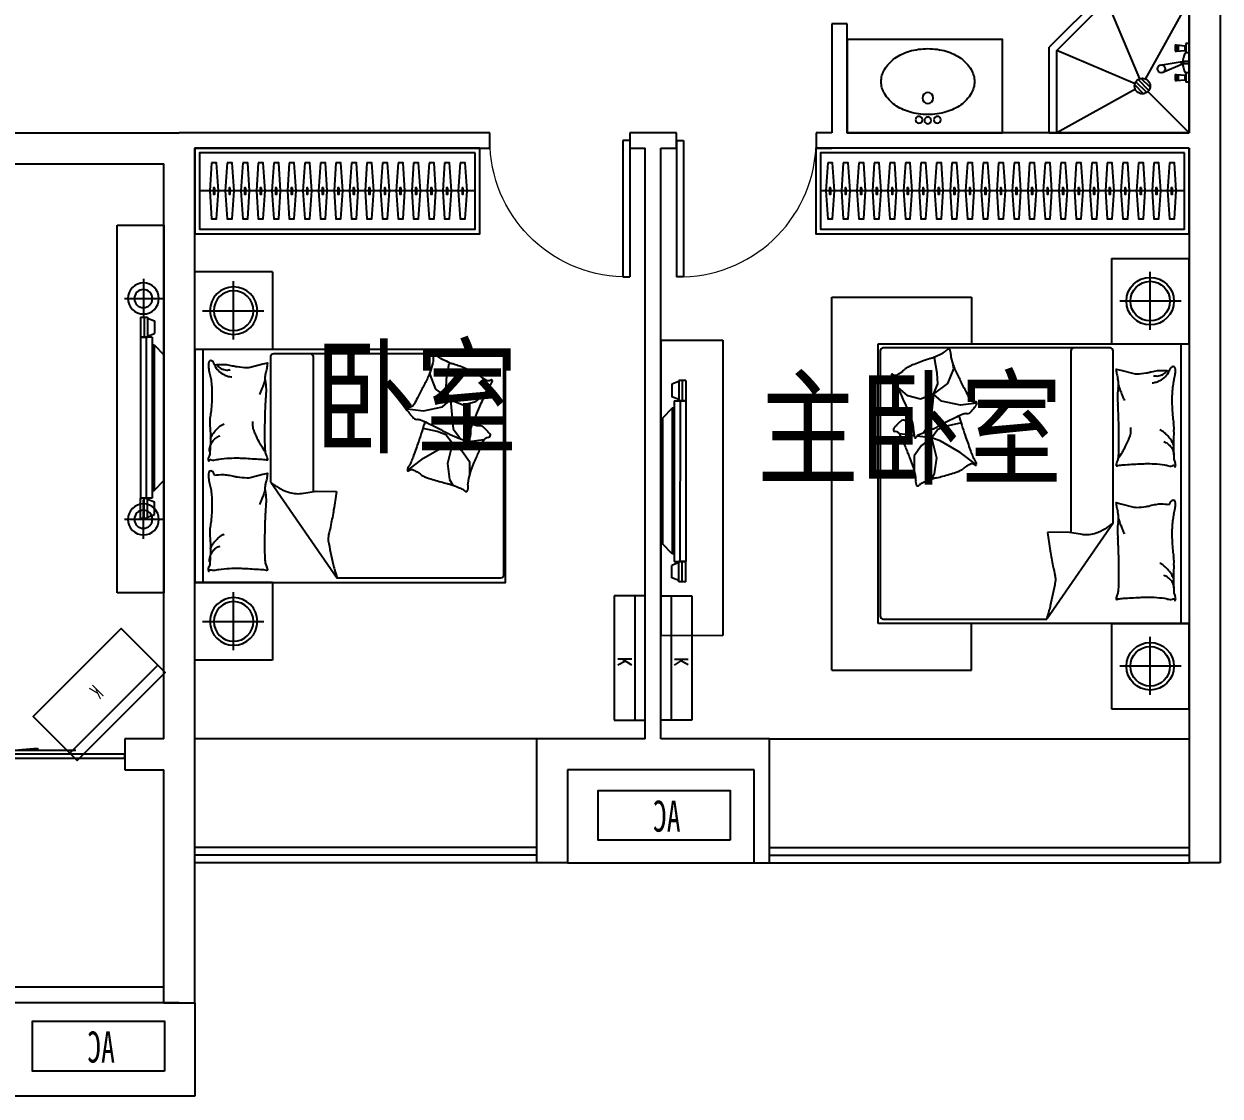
# Model space of a CAD drawing. Extents: x 963421 to 998221, y -625243 to -609443.
# Drawn here: x 990521 to 998221, y -622243 to -615343 of the extents above; entities that cross this region are included whole.
import ezdxf

# ---------------------------------------------------------------- set-up
doc = ezdxf.new("R2010")
doc.units = 0
doc.header["$LTSCALE"] = 1000
doc.header["$MEASUREMENT"] = 0
doc.linetypes.add('HIDDEN', pattern=[7.5, 5, -2.5])
doc.layers.get('0').update_dxf_attribs({"linetype": 'CONTINUOUS'})
for name, color, linetype in [('BATH', 8, 'CONTINUOUS'), ('Elec(电器)', 33, 'CONTINUOUS'), ('FUR', 8, 'CONTINUOUS'), ('j家具示意', 8, 'CONTINUOUS'), ('WALL', 2, 'CONTINUOUS'), ('WINDOW', 4, 'CONTINUOUS'), ('家具', 8, 'CONTINUOUS'), ('家具示意', 8, 'CONTINUOUS')]:
    doc.layers.add(name, color=color, linetype=linetype)
doc.layers.add('文字标注', color=121, linetype='CONTINUOUS', lineweight=0)
doc.styles.add('-黑体', font='simhei.ttf', dxfattribs={"width": 0.8})
doc.styles.add('_ZBHZ', font='simhei.ttf', dxfattribs={"width": 0.8})
doc.styles.add('DIM_FONT', font='ZBTXT.shx', dxfattribs={"width": 0.8})

# ---------------------------------------------------------------- blocks, each defined once
blk = doc.blocks.new('A$C04A21AEC')
at = {"layer": '家具示意'}
for p, q in [((500, 550), (0, 550)), ((0, 550), (0, 0)), ((500, 0), (500, 550)), ((250, 459.6), (250, 85.7)), ((50.4, 275), (444.8, 275)), ((500, 0), (0, 0))]:
    blk.add_line(p, q, dxfattribs=at)
for radius in [153, 127.5]:
    blk.add_circle((250, 275), radius, dxfattribs=at)
blk = doc.blocks.new('A$C6E3D31D3')
at = {"layer": '家具示意'}
for p, q in [((1400.5, 2400), (1400.5, 2100)), ((2300.5, 2400), (1400.5, 2400)), ((2300.5, 2400), (2300.5, 0)), ((0.5, 2100), (2000.5, 2100)), ((0.5, 300), (0.5, 2100)), ((52.9, 300), (52.9, 2100)), ((2000.5, 2100), (2000.5, 300)), ((489, 1453.5), (916.4, 2071.6)), ((1968.3, 2071.6), (916.4, 2071.6)), ((1988.3, 345.8), (1988.3, 2051.6)), ((686.7, 1526), (782.1, 1512.4)), ((761.6, 345.8), (761.6, 1515.3)), ((782.1, 1512.4), (912.2, 1514.1)), ((489, 1453.5), (489, 345.8)), ((438.8, 1329.6), (356.2, 1350.2)), ((468.8, 1322.1), (438.8, 1329.6)), ((1640.8, 1136.8), (1660.8, 1172.8)), ((1626.9, 1034), (1640.8, 1136.8)), ((1769.2, 1020.1), (1769.2, 1113)), ((1368.9, 1077.6), (1472.9, 998.4)), ((1658.5, 905.5), (1626.9, 1034)), ((1721.8, 954.9), (1769.2, 1020.1)), ((1472.9, 998.4), (1603.2, 923.3)), ((1658.5, 905.5), (1721.8, 954.9)), ((1617.1, 848.2), (1559.8, 828.4)), ((1603.2, 923.3), (1658.5, 905.5)), ((1658.5, 905.5), (1617.1, 848.2)), ((1644.7, 847.3), (1701, 870.3)), ((1658.5, 905.5), (1752.7, 893.7)), ((1664.4, 810), (1700.5, 859.9)), ((1700.5, 859.9), (1709.1, 872)), ((1701, 870.3), (1744.5, 888.1)), ((1767.4, 891.9), (1862, 880)), ((1559.8, 828.4), (1470.9, 808.6)), ((1645.5, 624.3), (1664.4, 810)), ((1368.8, 681), (1471.9, 694.8)), ((1471.9, 694.8), (1594, 669)), ((1645.5, 624.3), (1552.7, 555.4)), ((1594, 669), (1645.5, 624.3)), ((1645.5, 624.3), (1618, 557.2)), ((1645.5, 624.3), (1728, 655.2)), ((1728, 655.2), (1810.5, 634.6)), ((1810.5, 634.6), (1873.1, 581)), ((1552.7, 555.4), (1514.9, 460.8)), ((1618, 557.2), (1621.5, 488.4)), ((438.8, 470.3), (356.2, 491)), ((468.8, 462.8), (438.8, 470.3)), ((1621.5, 488.4), (1638.6, 390.3)), ((1514.9, 460.8), (1518.3, 436.8)), ((1638.6, 390.3), (1645.1, 387)), ((509, 325.8), (1968.3, 325.8)), ((2000.5, 300), (0.5, 300)), ((1400.5, 0), (1400.5, 300)), ((2300.5, 0), (1400.5, 0))]:
    blk.add_line(p, q, dxfattribs=at)
for centre, radius, start, end in [((1531.9, 1835.9), 657.4, 164.06481, 167.07446), ((2664.3, 1512.5), 1835.1, 162.26361, 164.06481), ((1968.3, 2051.6), 20, 0, 90), ((114.8, 1939.6), 28.9, 175.69746, 210.65125), ((111, 1939.9), 25.1, 158.2117, 175.69746), ((90.9, 1947.9), 3.42, 109.56397, 158.2117), ((90.5, 1949), 2.32, 348.10694, 109.56397), ((97, 1947.6), 4.28, 168.10694, 248.0096), ((101.2, 1958.1), 15.6, 248.0096, 291.42098), ((118.9, 1913.1), 32.8, 81.86652, 111.42098), ((88.7, 1702), 246, 77.89054, 81.86652), ((182, 2136.4), 198.3, 257.89054, 262.3191), ((277.5, 2844.8), 913.1, 262.3191, 266.63125), ((263.7, 2610.8), 678.7, 266.63125, 271.63309), ((244.1, 3297.1), 1365.2, 271.63309, 273.05496), ((-409.8, 15549.9), 13635.6, 273.05496, 273.50486), ((404.2, 2260.5), 321.2, 273.50486, 279.99836), ((463.3, 1925.1), 19.3, 73.30223, 99.99836), ((393.3, 1950.1), 76.7, 332.71588, 343.77885), ((383, 1953.1), 87.5, 343.77885, 352.87961), ((468.5, 1942.4), 1.32, 352.87961, 73.30223), ((4852.7, 1073.7), 4064.6, 167.07446, 169.27244), ((43.6, 1897.4), 53.9, 5.25919, 30.65125), ((194.3, 1883.8), 99.2, 175.78412, 195.93524), ((-720.1, 1827.1), 820.8, 1.90789, 5.25919), ((194.3, 1883.8), 99.2, 195.93524, 216.08636), ((-1393.2, 1804.7), 1494.3, 359.42426, 1.90789), ((1615.9, 1808.3), 1164, 176.42603, 179.71346), ((599.8, 1871.7), 145.9, 167.13096, 176.42603), ((501.7, 1894.1), 45.3, 152.71588, 167.13096), ((-772.1, 1798.4), 873.2, 355.19815, 359.42426), ((319.8, 1892.4), 234, 200.86028, 207.23959), ((180, 1820.4), 76.8, 207.23959, 218.38857), ((194.3, 1883.8), 99.2, 216.08636, 233.82335), ((426.8, 2016), 391.6, 218.38857, 223.81151), ((194.3, 1883.8), 99.2, 233.82335, 251.56035), ((6170.4, 1785.5), 5718.5, 179.71346, 180.97038), ((916.3, 1819.5), 58.1, 169.27244, 187.73038), ((1051.1, 1837.8), 194.2, 187.73038, 193.1904), ((-1587.4, 1219.4), 2515.8, 11.67414, 13.1904), ((386.7, 1701.1), 289.7, 175.19815, 182.53859), ((306.7, 1900.7), 225.2, 223.81151, 230.96506), ((195.9, 1764.1), 49.3, 230.96506, 241.68324), ((267.4, 1896.9), 200.2, 241.68324, 246.99723), ((-1658.1, 1204.8), 2588, 9.49502, 11.67414), ((249.5, 1695), 152.4, 182.53859, 190.18988), ((-421.4, 1574.4), 529.3, 6.0867, 10.18988), ((-938.2, 1519.3), 1049, 0, 6.0867), ((3814.4, 1745.6), 3362.2, 180.97038, 182.60963), ((-2833.8, 1008.2), 3780.1, 7.692, 9.49502), ((1670.9, 1647.9), 1216.5, 182.60963, 184.61758), ((-941.8, 1436.9), 1404.8, 2.74906, 4.61758), ((-571.9, 1519.3), 682.7, 352.45315, 360), ((-251.5, 1207.2), 738.7, 23.48441, 25.31107), ((-251.5, 1207.2), 738.7, 21.65774, 23.48441), ((-251.5, 1207.2), 738.7, 19.42798, 21.65774), ((231.5, 1493.2), 230.1, 348.44144, 2.74906), ((728.3, 1164.7), 375.1, 110.14884, 129.64454), ((661.2, 1347.7), 180.1, 81.86442, 110.14884), ((391.2, 1313), 304.8, 164.25602, 171.56281), ((-135.3, 1461.5), 242.2, 344.25602, 352.45315), ((-251.5, 1207.2), 738.7, 17.19822, 19.42798), ((599.9, 1417.9), 145.9, 168.44144, 186.43405), ((573.9, 1414.9), 119.7, 186.43405, 197.38641), ((249.1, 1334.1), 161.1, 171.56281, 180), ((178.4, 1334.1), 90.4, 180, 191.27238), ((102.6, 1319), 13.1, 191.27238, 296.58052), ((93.2, 1337.8), 34.2, 296.58052, 355.59979), ((180.4, 1824), 491.8, 263.76764, 270), ((180.4, 1536.1), 204, 270, 279.68437), ((66.3, 2204.5), 882, 279.68437, 282.19838), ((319.7, 1032.5), 317.1, 98.00505, 102.19838), ((367.3, 694.1), 658.8, 92.66488, 98.00505), ((339.8, 1284.6), 67.7, 75.95481, 92.66488), ((240.4, 1310.5), 229.7, 9.4841, 17.38641), ((199.9, 1303.8), 270.8, 4.08294, 9.4841), ((469.1, 1323), 0.917, 255.95506, 4.08294), ((2019.1, -438.1), 1648.1, 103.841, 105.26254), ((1494.3, 1691.8), 545.4, 283.841, 286.31224), ((1597, 1340.8), 179.8, 286.31224, 290.77727), ((716.5, 3661.5), 2661.9, 290.77727, 291.9373), ((1682.8, 1262.4), 75.5, 291.9373, 315.09547), ((1748.1, 1197.3), 16.8, 84.64276, 135.09547), ((1749.2, 1208.2), 5.8, 27.29586, 84.64276), ((1709.1, 1187.5), 50.9, 8.64435, 27.29586), ((1821.9, 1169.5), 63, 172.216, 188.22934), ((1700.2, 1186.2), 59.9, 352.216, 8.64435), ((2185.1, 1222.1), 430, 188.22934, 196.35275), ((114.8, 1080.4), 28.9, 175.69746, 210.65125), ((111, 1080.6), 25.1, 158.2117, 175.69746), ((90.9, 1088.7), 3.42, 109.56397, 158.2117), ((90.5, 1089.7), 2.32, 348.10694, 109.56397), ((97, 1088.4), 4.28, 168.10694, 248.0096), ((101.2, 1098.9), 15.6, 248.0096, 291.42098), ((118.9, 1053.8), 32.8, 81.86652, 111.42098), ((88.7, 842.7), 246, 77.89054, 81.86652), ((182, 1277.2), 198.3, 257.89054, 262.3191), ((277.5, 1985.5), 913.1, 262.3191, 266.63125), ((-409.8, 14690.7), 13635.6, 273.05496, 273.50486), ((404.2, 1401.2), 321.2, 273.50486, 279.99836), ((463.3, 1065.9), 19.3, 73.30223, 99.99836), ((383, 1093.8), 87.5, 343.77885, 352.87961), ((468.5, 1083.1), 1.32, 352.87961, 73.30223), ((1373.3, 1077.3), 4.43, 103.28084, 176.05164), ((1373.8, 1075.4), 6.3, 36.57918, 103.28084), ((1390.2, 1087.6), 14.2, 216.57918, 259.59261), ((1251.5, 1390.1), 352, 296.81793, 300.90563), ((1332.7, 1254.5), 194, 300.90563, 309.70047), ((1508.3, 1042.9), 81, 116.07349, 129.70047), ((1559.1, 939.2), 196.5, 107.8396, 116.07349), ((2112.5, -780.4), 2003, 105.26254, 107.8396), ((2371, 1276.6), 623.6, 196.35275, 203.0962), ((43.6, 1038.2), 53.9, 5.25919, 30.65125), ((194.3, 1024.5), 99.2, 175.78412, 195.93524), ((-720.1, 967.9), 820.8, 1.90789, 5.25919), ((263.7, 1751.6), 678.7, 266.63125, 271.63309), ((244.1, 2437.8), 1365.2, 271.63309, 273.05496), ((1046.5, 609.1), 728.6, 144.17371, 147.86502), ((1615.9, 949), 1164, 176.42603, 179.71346), ((599.8, 1012.5), 145.9, 167.13096, 176.42603), ((501.7, 1034.9), 45.3, 152.71588, 167.13096), ((393.3, 1090.8), 76.7, 332.71588, 343.77885), ((1404.1, 1075.1), 35.2, 176.05164, 200.34521), ((1427.4, 1083.8), 60.1, 200.34521, 218.58539), ((1318.5, 996.9), 79.2, 22.70692, 38.58539), ((1401.6, 1149.6), 77.1, 259.59261, 267.27138), ((619.4, 704.3), 837.1, 20.12867, 22.70692), ((1398.6, 1087.8), 15.3, 267.27138, 284.57091), ((1392.6, 1111.1), 39.3, 284.57091, 296.81793), ((7167.7, 3322.2), 5838.3, 203.0962, 203.45233), ((-772.1, 939.2), 873.2, 355.19815, 359.42426), ((194.3, 1024.5), 99.2, 195.93524, 216.08636), ((-1393.2, 945.4), 1494.3, 359.42426, 1.90789), ((319.8, 1033.2), 234, 200.86028, 207.23959), ((180, 961.2), 76.8, 207.23959, 218.38857), ((194.3, 1024.5), 99.2, 216.08636, 233.82335), ((194.3, 1024.5), 99.2, 233.82335, 251.56035), ((1696.2, 330.8), 1432.3, 153.50152, 155.67347), ((694.2, 830.4), 312.6, 147.86502, 153.50152), ((6170.4, 926.2), 5718.5, 179.71346, 180.97038), ((-3377.8, -760.7), 5094.2, 19.08362, 20.12867), ((-3786.1, -1429.8), 6101.9, 23.10398, 23.45233), ((-28.2, 173.4), 2016.2, 22.01877, 23.10398), ((4712.3, 2090.4), 3097.2, 202.01877, 202.89436), ((386.7, 841.9), 289.7, 175.19815, 182.53859), ((426.8, 1156.7), 391.6, 218.38857, 223.81151), ((306.7, 1041.5), 225.2, 223.81151, 230.96506), ((195.9, 904.9), 49.3, 230.96506, 241.68324), ((267.4, 1037.7), 200.2, 241.68324, 246.99723), ((646.5, 855.3), 272.1, 175.91723, 183.5552), ((433, 870.5), 58, 159.32572, 175.91723), ((852.8, 712.1), 506.6, 155.67347, 159.32572), ((-1535.7, -123.4), 3145, 16.60846, 19.08362), ((1725.8, 648.9), 214.3, 112.23548, 119.93597), ((1735.8, 909.4), 23.1, 292.23548, 342.81326), ((1762.2, 901.2), 4.67, 19.37993, 162.81326), ((1758, 899.7), 9.2, 355.74068, 19.37993), ((1801, 896.5), 34, 175.74068, 187.98224), ((1961, 918.9), 195.5, 187.98224, 194.88069), ((1598.7, 822.7), 179.4, 7.67836, 14.88069), ((1892.1, 899.5), 35.9, 202.89436, 268.84961), ((1891.1, 850.9), 12.7, 316.7905, 88.84961), ((249.5, 835.8), 152.4, 182.53859, 190.18988), ((-421.4, 715.2), 529.3, 6.0867, 10.18988), ((-938.2, 660.1), 1049, 0, 6.0867), ((3814.4, 886.3), 3362.2, 180.97038, 182.60963), ((1070.9, 1682), 1005.4, 292.41622, 295.05285), ((1366.4, 742.2), 116.6, 10.73662, 16.60846), ((782.4, 2299.3), 1686.8, 295.05285, 297.08835), ((837.8, 2191), 1565.2, 297.08835, 299.93597), ((1705.9, 837.1), 71.2, 355.48816, 7.67836), ((1843, 826.3), 66.3, 175.48816, 188.12157), ((1892.7, 833.4), 116.6, 188.12157, 201.00435), ((4719.9, 1918.9), 3145, 201.00435, 203.4795), ((2120.7, -166.9), 1005.4, 108.02034, 109.34479), ((1823.9, 745.7), 45.8, 77.55494, 108.02034), ((1838.6, 812.5), 22.6, 257.55494, 301.49769), ((1810, 859.2), 77.4, 301.49769, 312.08167), ((1716, 963.3), 217.6, 312.08167, 318.38902), ((1384.9, 1257.4), 660.5, 318.38902, 319.38782), ((2176.7, 578.4), 382.5, 138.07538, 139.38782), ((1925.7, 803.8), 45.2, 131.47671, 138.07538), ((1849.6, 889.9), 69.7, 311.47671, 316.7905), ((1670.9, 788.6), 1216.5, 182.60963, 184.61758), ((1422.3, 649.1), 69.7, 135.8726, 141.18639), ((1339.8, 729.1), 45.2, 315.8726, 322.47126), ((1072.3, 934.6), 382.5, 322.47126, 323.7837), ((1913.8, 318.3), 660.5, 142.78491, 143.7837), ((1561.1, 586.2), 217.6, 136.47756, 142.78491), ((1459.4, 682.7), 77.4, 125.89357, 136.47756), ((1427.3, 727.1), 22.6, 81.95082, 125.89357), ((1436.9, 794.9), 45.8, 261.95082, 292.41622), ((-571.9, 660.1), 682.7, 352.45315, 360), ((-251.5, 348), 738.7, 23.48441, 25.31107), ((-251.5, 348), 738.7, 21.65774, 23.48441), ((-251.5, 348), 738.7, 19.42798, 21.65774), ((231.5, 634), 230.1, 348.44144, 2.74906), ((-941.8, 577.6), 1404.8, 2.74906, 4.61758), ((1377.9, 684.8), 12.7, 141.18639, 273.24549), ((1380.6, 636.3), 35.9, 27.29024, 93.24549), ((-1339.9, -767.3), 3097.2, 26.41465, 27.29024), ((6507.8, 2695.5), 5094.2, 203.4795, 204.52455), ((-135.3, 602.2), 242.2, 344.25602, 352.45315), ((251.7, 411.8), 139.9, 106.51498, 117.39883), ((251.7, 411.8), 139.9, 95.63113, 106.51498), ((-251.5, 348), 738.7, 17.19822, 19.42798), ((599.9, 558.6), 145.9, 168.44144, 186.43405), ((573.9, 555.7), 119.7, 186.43405, 197.38641), ((3239.6, 1507.5), 2016.2, 206.41465, 207.49986), ((6863.6, 3394), 6101.9, 207.49986, 207.84822), ((-3693.8, -2183.6), 5838.3, 27.49208, 27.84822), ((2634.7, 928.4), 837.1, 204.52455, 207.1028), ((1960, 583.2), 79.2, 207.1028, 222.98127), ((249.1, 474.9), 161.1, 171.56281, 180), ((178.4, 474.9), 90.4, 180, 191.27238), ((391.2, 453.8), 304.8, 164.25602, 171.56281), ((93.2, 478.6), 34.2, 296.58052, 355.59979), ((180.4, 964.8), 491.8, 263.76764, 270), ((251.7, 411.8), 139.9, 135.09762, 152.79641), ((215.8, 421.2), 89.9, 131.44291, 143.73593), ((251.7, 411.8), 139.9, 117.39883, 135.09762), ((191.1, 449.1), 52.6, 115.35512, 131.44291), ((233.3, 360.1), 151.1, 111.81492, 115.35512), ((253.5, 309.5), 205.6, 108.7799, 111.81492), ((180.4, 676.9), 204, 270, 279.68437), ((205.4, 451), 56.2, 90, 108.7799), ((205.4, 415.6), 91.5, 75.31489, 90), ((66.3, 1345.3), 882, 279.68437, 282.19838), ((319.7, 173.2), 317.1, 98.00505, 102.19838), ((367.3, -165.1), 658.8, 92.66488, 98.00505), ((339.8, 425.3), 67.7, 75.95481, 92.66488), ((240.4, 451.3), 229.7, 9.4841, 17.38641), ((199.9, 444.5), 270.8, 4.08294, 9.4841), ((469.1, 463.7), 0.917, 255.95506, 4.08294), ((932.1, 223.6), 623.6, 20.74863, 27.49208), ((1774.3, 522.7), 81, 300.46937, 314.09635), ((1965.6, 325.2), 194, 125.30151, 134.09635), ((2056.9, 196.2), 352, 121.21381, 125.30151), ((1894.9, 463.6), 39.3, 108.96679, 121.21381), ((1887.1, 486.4), 15.3, 91.66726, 108.96679), ((1888.9, 424.6), 77.1, 83.98849, 91.66726), ((1895.5, 487.2), 14.2, 40.97506, 83.98849), ((1858.1, 488.2), 60.1, 24.74109, 42.98127), ((1910.9, 500.6), 6.3, 220.97506, 287.67673), ((1880.7, 498.6), 35.2, 0.44752, 24.74109), ((1911.5, 498.8), 4.43, 287.67673, 0.44752), ((102.6, 459.8), 13.1, 191.27238, 296.58052), ((1113.2, 292.2), 430, 12.62522, 20.74863), ((1471.3, 372.4), 63, 356.61188, 12.62522), ((1708.7, 218.9), 179.8, 110.70812, 115.17315), ((1838, -123.2), 545.4, 108.23689, 110.70812), ((1151.5, 1960.2), 1648.1, 288.23689, 289.65842), ((1032.1, 2294.4), 2003, 289.65842, 292.23548), ((1715.7, 622.2), 196.5, 292.23548, 300.46937), ((509, 345.8), 20, 180, 270), ((741.6, 345.8), 20, 270, 0), ((1593.9, 365.2), 59.9, 176.61188, 193.04023), ((1585.2, 363.1), 50.9, 193.04023, 211.69174), ((1546.8, 339.4), 5.8, 211.69174, 269.03864), ((1547, 350.4), 16.8, 269.03864, 319.49135), ((1617.2, 290.5), 75.5, 116.33318, 139.49135), ((2764.4, -2027.5), 2661.9, 115.17315, 116.33318), ((1968.3, 345.8), 20, 270, 0)]:
    blk.add_arc(centre, radius, start, end, dxfattribs=at)
at = {"layer": '家具示意', "style": 'DIM_FONT', "width": 0.8, "flags": 9}
for tag in ['YSIZE', 'XSIZE']:
    blk.add_attdef(tag, (0.5, 300), '', height=0.5, rotation=90, dxfattribs=at)
blk = doc.blocks.new('A$C7736197B')
for name, p in [('A$C04A21AEC', (0, 2350)), ('A$C6E3D31D3', (-0.5, 250)), ('A$C04A21AEC', (0, 0))]:
    blk.add_blockref(name, p)
blk = doc.blocks.new('*U39')
blk.add_line((-970, -275), (1372.1, -275))
for points in [[(-1000, 0), (1402.1, 0), (1402.1, -550), (-1000, -550)], [(-970, -30), (1372.1, -30), (1372.1, -520), (-970, -520)]]:
    blk.add_lwpolyline(points, close=True)
at = {"elevation": 0}
for points in [[(-874, -95), (-862, -275), (-874, -455), (-906, -455), (-918, -275), (-906, -95)], [(-774, -95), (-762, -275), (-774, -455), (-806, -455), (-818, -275), (-806, -95)], [(-674, -95), (-662, -275), (-674, -455), (-706, -455), (-718, -275), (-706, -95)], [(-574, -95), (-562, -275), (-574, -455), (-606, -455), (-618, -275), (-606, -95)], [(-474, -95), (-462, -275), (-474, -455), (-506, -455), (-518, -275), (-506, -95)], [(-374, -95), (-362, -275), (-374, -455), (-406, -455), (-418, -275), (-406, -95)], [(-274, -95), (-262, -275), (-274, -455), (-306, -455), (-318, -275), (-306, -95)], [(-174, -95), (-162, -275), (-174, -455), (-206, -455), (-218, -275), (-206, -95)], [(-74, -95), (-62, -275), (-74, -455), (-106, -455), (-118, -275), (-106, -95)], [(26, -95), (38, -275), (26, -455), (-6, -455), (-18, -275), (-6, -95)], [(126, -95), (138, -275), (126, -455), (94, -455), (82, -275), (94, -95)], [(226, -95), (238, -275), (226, -455), (194, -455), (182, -275), (194, -95)], [(326, -95), (338, -275), (326, -455), (294, -455), (282, -275), (294, -95)], [(426, -95), (438, -275), (426, -455), (394, -455), (382, -275), (394, -95)], [(526, -95), (538, -275), (526, -455), (494, -455), (482, -275), (494, -95)], [(626, -95), (638, -275), (626, -455), (594, -455), (582, -275), (594, -95)], [(726, -95), (738, -275), (726, -455), (694, -455), (682, -275), (694, -95)], [(826, -95), (838, -275), (826, -455), (794, -455), (782, -275), (794, -95)], [(926, -95), (938, -275), (926, -455), (894, -455), (882, -275), (894, -95)], [(1026, -95), (1038, -275), (1026, -455), (994, -455), (982, -275), (994, -95)], [(1126, -95), (1138, -275), (1126, -455), (1094, -455), (1082, -275), (1094, -95)], [(1226, -95), (1238, -275), (1226, -455), (1194, -455), (1182, -275), (1194, -95)], [(1326, -95), (1338, -275), (1326, -455), (1294, -455), (1282, -275), (1294, -95)]]:
    blk.add_lwpolyline(points, close=True, dxfattribs=at)
at = {"ltscale": 15, "elevation": 0}
for points in [[(-894, -255), (-886, -255), (-886, -295), (-894, -295)], [(-794, -255), (-786, -255), (-786, -295), (-794, -295)], [(-694, -255), (-686, -255), (-686, -295), (-694, -295)], [(-594, -255), (-586, -255), (-586, -295), (-594, -295)], [(-494, -255), (-486, -255), (-486, -295), (-494, -295)], [(-394, -255), (-386, -255), (-386, -295), (-394, -295)], [(-294, -255), (-286, -255), (-286, -295), (-294, -295)], [(-194, -255), (-186, -255), (-186, -295), (-194, -295)], [(-94, -255), (-86, -255), (-86, -295), (-94, -295)], [(6, -255), (14, -255), (14, -295), (6, -295)], [(106, -255), (114, -255), (114, -295), (106, -295)], [(206, -255), (214, -255), (214, -295), (206, -295)], [(306, -255), (314, -255), (314, -295), (306, -295)], [(406, -255), (414, -255), (414, -295), (406, -295)], [(506, -255), (514, -255), (514, -295), (506, -295)], [(606, -255), (614, -255), (614, -295), (606, -295)], [(706, -255), (714, -255), (714, -295), (706, -295)], [(806, -255), (814, -255), (814, -295), (806, -295)], [(906, -255), (914, -255), (914, -295), (906, -295)], [(1006, -255), (1014, -255), (1014, -295), (1006, -295)], [(1106, -255), (1114, -255), (1114, -295), (1106, -295)], [(1206, -255), (1214, -255), (1214, -295), (1206, -295)], [(1306, -255), (1314, -255), (1314, -295), (1306, -295)]]:
    blk.add_lwpolyline(points, close=True, dxfattribs=at)
blk = doc.blocks.new('A$C67170A1A')
for p, q in [((0, 2200.1), (0, 300.1)), ((0.7, 2200.1), (400, 2200)), ((400, 2200), (400, 300)), ((115.9, 1932.6), (70.9, 1915.4)), ((160.9, 1939.8), (115.9, 1939.8)), ((115.9, 1939.8), (115.9, 1809.8)), ((137.2, 1939.8), (137.2, 1809.8)), ((160.9, 1939.8), (160.9, 1809.8)), ((70.9, 1915.4), (70.9, 1834.2)), ((115.9, 1817), (70.9, 1834.2)), ((85.9, 1809.8), (85.5, 774.8)), ((85.9, 1809.8), (160.9, 1809.8)), ((160.9, 1809.8), (115.9, 1809.8)), ((123.5, 1809.8), (123.1, 774.8)), ((160.9, 1809.8), (160.5, 774.8)), ((10.8, 1696.6), (10.6, 888.1)), ((72.8, 1761.3), (10.8, 1696.6)), ((72.8, 1761.3), (72.5, 823.4)), ((85.9, 1761.3), (72.8, 1761.3)), ((72.5, 823.4), (10.6, 888.1)), ((85.6, 823.4), (72.5, 823.4)), ((85.5, 774.8), (160.5, 774.8)), ((160.5, 774.8), (115.5, 774.8)), ((115.5, 644.8), (115.5, 774.8)), ((136.8, 644.8), (136.9, 774.8)), ((160.5, 644.8), (160.5, 774.8)), ((115.5, 767.6), (70.5, 750.4)), ((70.5, 669.2), (70.5, 750.4)), ((115.5, 652), (70.5, 669.2)), ((160.5, 644.8), (115.5, 644.8)), ((0.1, 300.1), (400, 300))]:
    blk.add_line(p, q)
blk = doc.blocks.new('A$C77202156')
at = {"layer": 'BATH'}
for p, q in [((350, 900), (0, 550)), ((50, 529.3), (370.7, 850)), ((900, 900), (350, 900)), ((584.5, 347.6), (370.7, 850)), ((900, 850), (370.7, 850)), ((620.7, 345.5), (900, 850)), ((900, 0), (900, 900)), ((0, 0), (0, 550)), ((810, 564.6), (810, 525)), ((810, 564.6), (820, 564.6)), ((820, 564.6), (875, 560)), ((820, 564.6), (820, 525)), ((830, 564.6), (830, 525)), ((875, 530), (875, 560)), ((875, 560), (875, 530)), ((900, 575), (880, 575)), ((880, 575), (880, 515)), ((900, 575), (899.9, 325)), ((50, 0), (50, 529.3)), ((552.5, 315.5), (50, 529.3)), ((810, 525), (820, 525)), ((820, 525), (875, 530)), ((900, 515), (875, 515)), ((715.4, 435.2), (855.9, 457.2)), ((727.2, 386.6), (857.7, 442.4)), ((732.5, 432.8), (732.5, 432.8)), ((900, 457.4), (857.7, 457.4)), ((900, 442.4), (857.7, 442.4)), ((899.9, 385), (874.9, 385)), ((879.9, 385), (879.9, 325)), ((627.6, 258.3), (558.3, 327.6)), ((641.7, 272.5), (572.4, 341.7)), ((649.5, 293), (592.9, 349.5)), ((809.9, 374.6), (809.9, 335)), ((809.9, 374.6), (819.9, 374.6)), ((809.9, 335), (819.9, 335)), ((819.9, 374.6), (819.9, 335)), ((819.9, 374.6), (874.9, 370)), ((819.9, 335), (874.9, 340)), ((829.9, 374.6), (829.9, 335)), ((874.9, 370), (874.9, 340)), ((874.9, 340), (874.9, 370)), ((899.9, 325), (879.9, 325)), ((554.5, 279.3), (50, 0)), ((607.1, 250.5), (550.5, 307.1)), ((635.3, 264.7), (900, 0)), ((0, 0), (900, 0))]:
    blk.add_line(p, q, dxfattribs=at)
for centre, radius in [((721.7, 411), 25), ((857.7, 449.9), 7.5)]:
    blk.add_circle(centre, radius, dxfattribs=at)
blk.add_arc((1008.3, 449.9), 148.3, 153.98453, 205.963, dxfattribs=at)
blk.add_ellipse((600, 300), major_axis=(35.4, 35.4), ratio=1, dxfattribs=at)
blk = doc.blocks.new('_E12QMA')
for centre, radius in [((-57.4, -41.7), 22.1), ((0, -37.5), 22.1), ((61.8, -41.7), 22.1), ((0, -181.7), 35.3)]:
    blk.add_circle(centre, radius)
for centre, radius, start, end in [((0, -499.9), 424.2, 90, 106.29491), ((0, -499.9), 424.2, 73.70509, 90), ((-77.1, -329.5), 234.6, 125.21186, 149.59017), ((-30.5, -395.5), 315.5, 106.29491, 125.21186), ((30.5, -395.5), 315.5, 54.78814, 73.70509), ((77.1, -329.5), 234.6, 30.40983, 54.78814), ((-148.3, -287.7), 152.1, 149.59017, 180), ((148.3, -287.7), 152.1, 360, 390.40983), ((-148.3, -287.7), 152.1, 180, 210.40983), ((148.3, -287.7), 152.1, 329.59017, 360), ((-77.1, -245.9), 234.6, 210.40983, 234.78814), ((77.1, -245.9), 234.6, 305.21186, 329.59017), ((-30.5, -179.8), 315.5, 234.78814, 253.70509), ((30.5, -179.8), 315.5, 286.29491, 305.21186), ((0, -75.5), 424.2, 253.70509, 270), ((0, -75.5), 424.2, 270, 286.29491)]:
    blk.add_arc(centre, radius, start, end)
at = {"style": 'DIM_FONT', "width": 0.8, "flags": 9}
for tag in ['XSIZE', 'YSIZE']:
    blk.add_attdef(tag, (0, 0), '', height=0.5, dxfattribs=at)
blk = doc.blocks.new('*U38')
blk.add_line((-970, -275), (804.4, -275))
for points in [[(-1000, 0), (834.4, 0), (834.4, -550), (-1000, -550)], [(-970, -30), (804.4, -30), (804.4, -520), (-970, -520)]]:
    blk.add_lwpolyline(points, close=True)
at = {"elevation": 0}
for points in [[(-874, -95), (-862, -275), (-874, -455), (-906, -455), (-918, -275), (-906, -95)], [(-774, -95), (-762, -275), (-774, -455), (-806, -455), (-818, -275), (-806, -95)], [(-674, -95), (-662, -275), (-674, -455), (-706, -455), (-718, -275), (-706, -95)], [(-574, -95), (-562, -275), (-574, -455), (-606, -455), (-618, -275), (-606, -95)], [(-474, -95), (-462, -275), (-474, -455), (-506, -455), (-518, -275), (-506, -95)], [(-374, -95), (-362, -275), (-374, -455), (-406, -455), (-418, -275), (-406, -95)], [(-274, -95), (-262, -275), (-274, -455), (-306, -455), (-318, -275), (-306, -95)], [(-174, -95), (-162, -275), (-174, -455), (-206, -455), (-218, -275), (-206, -95)], [(-74, -95), (-62, -275), (-74, -455), (-106, -455), (-118, -275), (-106, -95)], [(26, -95), (38, -275), (26, -455), (-6, -455), (-18, -275), (-6, -95)], [(126, -95), (138, -275), (126, -455), (94, -455), (82, -275), (94, -95)], [(226, -95), (238, -275), (226, -455), (194, -455), (182, -275), (194, -95)], [(326, -95), (338, -275), (326, -455), (294, -455), (282, -275), (294, -95)], [(426, -95), (438, -275), (426, -455), (394, -455), (382, -275), (394, -95)], [(526, -95), (538, -275), (526, -455), (494, -455), (482, -275), (494, -95)], [(626, -95), (638, -275), (626, -455), (594, -455), (582, -275), (594, -95)], [(726, -95), (738, -275), (726, -455), (694, -455), (682, -275), (694, -95)]]:
    blk.add_lwpolyline(points, close=True, dxfattribs=at)
at = {"ltscale": 15, "elevation": 0}
for points in [[(-894, -255), (-886, -255), (-886, -295), (-894, -295)], [(-794, -255), (-786, -255), (-786, -295), (-794, -295)], [(-694, -255), (-686, -255), (-686, -295), (-694, -295)], [(-594, -255), (-586, -255), (-586, -295), (-594, -295)], [(-494, -255), (-486, -255), (-486, -295), (-494, -295)], [(-394, -255), (-386, -255), (-386, -295), (-394, -295)], [(-294, -255), (-286, -255), (-286, -295), (-294, -295)], [(-194, -255), (-186, -255), (-186, -295), (-194, -295)], [(-94, -255), (-86, -255), (-86, -295), (-94, -295)], [(6, -255), (14, -255), (14, -295), (6, -295)], [(106, -255), (114, -255), (114, -295), (106, -295)], [(206, -255), (214, -255), (214, -295), (206, -295)], [(306, -255), (314, -255), (314, -295), (306, -295)], [(406, -255), (414, -255), (414, -295), (406, -295)], [(506, -255), (514, -255), (514, -295), (506, -295)], [(606, -255), (614, -255), (614, -295), (606, -295)], [(706, -255), (714, -255), (714, -295), (706, -295)]]:
    blk.add_lwpolyline(points, close=True, dxfattribs=at)
blk = doc.blocks.new('A$C345B1298')
at = {"layer": '家具示意'}
for p, q in [((0, 500), (500, 500)), ((0, 500), (0, 0)), ((500, 0), (500, 500)), ((250, 65.4), (250, 439.3)), ((449.6, 250), (55.2, 250)), ((0, 0), (500, 0))]:
    blk.add_line(p, q, dxfattribs=at)
for radius in [153, 127.5]:
    blk.add_circle((250, 250), radius, dxfattribs=at)
blk = doc.blocks.new('A$C249E5B17')
at = {"layer": 'j家具示意'}
for p, q in [((52.9, 0), (52.9, 1500)), ((489, 853.5), (916.4, 1471.6)), ((1968.3, 1471.6), (916.4, 1471.6)), ((1988.3, 45.8), (1988.3, 1451.6)), ((489, 853.5), (489, 45.8)), ((761.6, 45.8), (761.6, 915.3)), ((1640.8, 836.8), (1660.8, 872.8)), ((1368.9, 777.6), (1472.9, 698.4)), ((1626.9, 734), (1640.8, 836.8)), ((1769.2, 720.1), (1769.2, 813)), ((1472.9, 698.4), (1603.2, 623.3)), ((1658.5, 605.5), (1626.9, 734)), ((1721.8, 654.9), (1769.2, 720.1)), ((1603.2, 623.3), (1658.5, 605.5)), ((1658.5, 605.5), (1721.8, 654.9)), ((1617.1, 548.2), (1559.8, 528.4)), ((1658.5, 605.5), (1617.1, 548.2)), ((1658.5, 605.5), (1752.7, 593.7)), ((1664.4, 510), (1700.5, 559.9)), ((1700.5, 559.9), (1709.1, 572)), ((1767.4, 591.9), (1862, 580)), ((1559.8, 528.4), (1470.9, 508.6)), ((1645.5, 324.3), (1664.4, 510)), ((1368.8, 381), (1471.9, 394.8)), ((1471.9, 394.8), (1594, 369)), ((1645.5, 324.3), (1552.7, 255.4)), ((1594, 369), (1645.5, 324.3)), ((1645.5, 324.3), (1618, 257.2)), ((1645.5, 324.3), (1728, 355.2)), ((1728, 355.2), (1810.5, 334.6)), ((1810.5, 334.6), (1873.1, 281)), ((1552.7, 255.4), (1514.9, 160.8)), ((1618, 257.2), (1621.5, 188.4)), ((1514.9, 160.8), (1518.3, 136.8)), ((1621.5, 188.4), (1638.6, 90.3)), ((1638.6, 90.3), (1645.1, 87)), ((509, 25.8), (1968.3, 25.8))]:
    blk.add_line(p, q, dxfattribs=at)
blk.add_lwpolyline([(2000.5, 0), (0.5, 0), (0.5, 1500), (2000.5, 1500)], close=True, dxfattribs=at)
for points in [[(912.2, 914.1, 0.007867), (894.4, 1031.7, 0.009508), (876.4, 1128.5, 0.006616), (862, 1193.5, -0.023828), (858.7, 1211.7, -0.080713), (859.2, 1230.3, -0.009591), (891.1, 1382.9, -0.013133), (899.7, 1416.4, -0.007859), (916.4, 1471.6)], [(127.3, 810.2, -0.263368), (108.5, 782.3, -0.494818), (89.8, 791.4, -0.049225), (88, 809.1, -0.036831), (89.8, 832.8, -0.031893), (97.9, 870.7, 0.035782), (104.9, 904.6, 0.032941), (110.8, 994.3, 0.026564), (104.9, 1105.5, 0.017905), (99.5, 1143, -0.033397), (97.3, 1163.3, -0.03204), (98, 1200.3, 0.018442), (101, 1264.7, 0.010837), (100.3, 1329.4, 0.014624), (97.3, 1377.3, 0.111249), (90, 1399.9, -0.153708), (86, 1416.8, -0.076444), (87.7, 1424.2, -0.215512), (89.8, 1426.2, -0.585858), (92.8, 1423.5, 0.363489), (95.4, 1418.6, 0.191716), (106.9, 1418.6, -0.129675), (123.5, 1420.5, -0.01735), (140.3, 1417.5, 0.019326), (155.4, 1414.9, 0.018818), (223.8, 1408.3, 0.021828), (283.1, 1407.4, 0.006204), (316.9, 1408.8, 0.001963), (423.8, 1414.9, 0.028341), (459.9, 1419.2, -0.117014), (468.8, 1418.6, -0.36606), (469.8, 1417.2, -0.03973), (467, 1403.6, -0.048309), (461.5, 1389.9, 0.062981), (457.6, 1379.2, 0.04058), (454.2, 1355.8, 0.014345), (451.9, 1289.1, 0.005484), (452.7, 1163.6, 0.007153), (455.7, 1067.5, 0.008762), (458.4, 1024.9, -0.008153), (461.3, 979.2, -0.06251), (456.9, 922.1, 0.078669), (454.9, 876.5, 0.047825), (459.6, 854.1, -0.034494), (467, 823.4, -0.023571), (470, 798, -0.510228), (468.8, 797.1), (438.8, 804.6), (356.2, 825.2, 0.073041), (336.7, 827.2, 0.023305), (275.5, 821.5, 0.018299), (252.7, 817.4, -0.01097), (214.7, 810.1, -0.042281), (180.4, 807.2, -0.027201), (127, 810.1)], [(95.4, 1366.1, 0.088153), (98.9, 1331.5, 0.088153), (114.2, 1300.3, 0.077547), (135.8, 1278.7, 0.077547), (162.9, 1264.7)], [(101.1, 1284.1, 0.027842), (111.7, 1260.3, 0.048685), (119.8, 1247.8, 0.023666), (144.1, 1219.8, 0.031223), (164.8, 1200.8, 0.046801), (172.5, 1195.7, 0.023191), (189.2, 1187.7)], [(454.2, 900.6, 0.009729), (445.1, 927.9, 0.009729), (435.1, 954.8, 0.007971), (426, 976.6, 0.007971), (416.3, 998)], [(489, 853.5, -0.085272), (599.1, 916.8, -0.124044), (686.7, 926), (782.1, 912.4), (912.2, 914.1)], [(1480.9, 464, 0.025626), (1478.1, 475.6, 0.0108), (1436.5, 604.9, 0.00456), (1405.3, 692.4, 0.01125), (1391.5, 727.5, 0.069394), (1380.4, 746.3, -0.079756), (1371, 762.9, -0.106399), (1368.9, 777.6, -0.328642), (1372.3, 781.6, -0.299547), (1378.8, 779.2, 0.189917), (1387.6, 773.7, 0.033518), (1397.9, 772.5, 0.075627), (1402.5, 773, 0.053489), (1410.3, 776, 0.017838), (1432.3, 788.1, 0.038394), (1456.6, 805.3, -0.059529), (1472.7, 815.7, -0.035943), (1498.9, 826.3, -0.011245), (1585.2, 851.9, -0.006203), (1624.8, 862.2, 0.010783), (1647.5, 868.3, 0.019485), (1660.8, 872.8, 0.005062), (1711, 892.4, 0.101392), (1736.3, 909.1, -0.223768), (1749.7, 914, -0.25558), (1754.3, 910.9, -0.081563), (1759.4, 895.2, -0.071805), (1759.5, 878.1, 0.069985), (1759.6, 860.5, 0.03546), (1772.6, 801, 0.029432), (1797.3, 732, 0.001554), (1811.7, 698.6, -0.00152), (1826.3, 664.5, -0.004735), (1841, 629.3, 0.00382), (1859.1, 585.5, 0.296001), (1891.4, 563.6, -0.649774), (1900.4, 542.2, -0.02319), (1895.8, 537.7, 0.0288), (1892.1, 534, 0.005727), (1886.3, 527.4, -0.004358), (1878.7, 518.8, -0.027528), (1861.9, 501.8, -0.046214), (1850.4, 493.2, -0.194121), (1833.7, 490.4, 0.133719), (1809.7, 489.3, 0.005779), (1787.7, 481.8, 0.008882)], [(127.3, 101, -0.263368), (108.5, 73, -0.494818), (89.8, 82.2, -0.049225), (88, 99.9, -0.036831), (89.8, 123.5, -0.031893), (97.9, 161.5, 0.035782), (104.9, 195.4, 0.032941), (110.8, 285.1, 0.026564), (104.9, 396.3, 0.017905), (99.5, 433.8, -0.033397), (97.3, 454, -0.03204), (98, 491.1, 0.018442), (101, 555.4, 0.010837), (100.3, 620.2, 0.014624), (97.3, 668.1, 0.111249), (90, 690.6, -0.153708), (86, 707.5, -0.076444), (87.7, 715, -0.215512), (89.8, 716.9, -0.585858), (92.8, 714.3, 0.363489), (95.4, 709.4, 0.191716), (106.9, 709.4, -0.129675), (123.5, 711.3, -0.01735), (140.3, 708.3, 0.019326), (155.4, 705.7, 0.018818), (223.8, 699, 0.021828), (283.1, 698.1, 0.006204), (316.9, 699.5, 0.001963), (423.8, 705.7, 0.028341), (459.9, 709.9, -0.117014), (468.8, 709.4, -0.36606), (469.8, 708, -0.03973), (467, 694.4, -0.048309), (461.5, 680.6, 0.062981), (457.6, 670, 0.04058), (454.2, 646.6, 0.014345), (451.9, 579.8, 0.005484), (452.7, 454.4, 0.007153), (455.7, 358.2, 0.008762), (458.4, 315.7, -0.008153), (461.3, 270, -0.06251), (456.9, 212.9, 0.078669), (454.9, 167.3, 0.047825), (459.6, 144.9, -0.034494), (467, 114.1, -0.023571), (470, 88.8, -0.510228), (468.8, 87.8), (438.8, 95.3), (356.2, 116, 0.073041), (336.7, 118, 0.023305), (275.5, 112.2, 0.018299), (252.7, 108.2, -0.01097), (214.7, 100.8, -0.042281), (180.4, 97.9, -0.027201), (127, 100.8)], [(95.4, 656.8, 0.088153), (98.9, 622.3, 0.088153), (114.2, 591.1, 0.077547), (135.8, 569.5, 0.077547), (162.9, 555.4)], [(455.7, 660.6, 0.016108), (429.5, 621.7, 0.024599), (414.4, 594.9, 0.009477), (391.1, 545.8, 0.015937), (378.8, 516, 0.072521), (375.2, 499.6, 0.033339), (375, 463.4)], [(101.1, 574.8, 0.027842), (111.7, 551.1, 0.048685), (119.8, 538.5, 0.023666), (144.1, 510.6, 0.031223), (164.8, 491.6, 0.046801), (172.5, 486.5, 0.023191), (189.2, 478.4)], [(454.2, 191.4, 0.009729), (445.1, 218.7, 0.009729), (435.1, 245.6, 0.007971), (426, 267.3, 0.007971), (416.3, 288.8)], [(127.3, 100.8, -0.077379), (152.6, 135.6, -0.077379), (187.3, 161.1, -0.047525), (212, 171, -0.047525), (238, 176.1)], [(143.3, 99.3, -0.05369), (156.3, 113.5, -0.070312), (168.6, 121.6, -0.015448), (177.1, 125.4, -0.013244), (187.3, 129.1, -0.082127), (205.4, 132.1, -0.064164), (228.6, 129.1)]]:
    blk.add_lwpolyline(points, format="xyb", dxfattribs=at)
blk.add_lwpolyline([(1583.7, 58.1, 0.101392), (1559.7, 39.5, -0.223768), (1546.7, 33.6, -0.25558), (1541.9, 36.4, -0.081563), (1535.6, 51.6, -0.071805), (1534.2, 68.7, 0.069985), (1532.7, 86.2, 0.03546), (1515.3, 144.5, 0.029432), (1485.3, 211.5, 0.001554), (1468.4, 243.6, -0.00152), (1451.2, 276.5, -0.004735), (1433.9, 310.5, 0.00382), (1412.5, 352.7, 0.296001), (1378.6, 372.1, -0.649774), (1368, 392.8, -0.02319), (1372.2, 397.6, 0.0288), (1375.6, 401.6, 0.005727), (1380.9, 408.6, -0.004358), (1387.8, 417.8, -0.027528), (1403.3, 436, -0.046214), (1414, 445.5, -0.194121), (1430.5, 449.5, 0.133719), (1454.3, 452.5, 0.011505), (1496.7, 471.2, 0.008882), (1550.5, 497.5, 0.012426), (1618.9, 534.6, -0.033612), (1644.7, 547.3), (1701, 570.3), (1744.5, 588.1, 0.224341), (1757.8, 602.6, -0.722772), (1766.6, 602.8, -0.103513), (1767.1, 599, 0.053465), (1767.4, 591.8, 0.030109), (1772, 568.7, -0.031436), (1776.4, 546.6, -0.05324), (1776.9, 531.5, 0.05518), (1777.3, 516.9, 0.056271), (1783.9, 491.6, 0.0108), (1835.3, 365.9, 0.00456), (1873.1, 281, 0.01125), (1889.5, 247.1, 0.069394), (1902.1, 229.2, -0.079756), (1912.7, 213.3, -0.106399), (1915.9, 198.9, -0.328642), (1912.9, 194.6, -0.299547), (1906.2, 196.5, 0.189917), (1897, 201.3, 0.033518), (1886.7, 201.7, 0.075627), (1882.1, 200.8, 0.053489), (1874.5, 197.3, 0.017838), (1853.5, 183.5, 0.038394), (1830.7, 164.5, -0.059529), (1815.4, 152.9, -0.035943), (1790.1, 140.3, -0.011245), (1705.9, 108.1, -0.006203), (1667.3, 94.9, 0.010783), (1645.1, 87, 0.019485), (1632.2, 81.6, 0.005062)], format="xyb", close=True, dxfattribs=at)
for centre, start, end in [((1968.3, 1451.6), 0, 90), ((509, 45.8), 180, 270), ((741.6, 45.8), 270, 0), ((1968.3, 45.8), 270, 0)]:
    blk.add_arc(centre, 20, start, end, dxfattribs=at)
at = {"layer": 'j家具示意', "style": 'DIM_FONT', "width": 0.8, "flags": 9}
for tag in ['XSIZE', 'YSIZE']:
    blk.add_attdef(tag, (0.5, 0), '', height=0.5, rotation=90, dxfattribs=at)
blk = doc.blocks.new('A$C61AC3AE4')
for p in [(1500, 2000), (1500, 0)]:
    blk.add_blockref('A$C345B1298', p)
at = {"rotation": 180}
blk.add_blockref('A$C249E5B17', (2000.5, 2000), dxfattribs=at)
blk = doc.blocks.new('空调室外机2')
at = {"ltscale": 0.5}
blk.add_lwpolyline([(0, 0), (850, 0), (850, 320), (0, 320)], close=True, dxfattribs=at)
at = {"ltscale": 0.5, "style": '_ZBHZ', "width": 0.65}
blk.add_text('AC', height=200, dxfattribs=at).set_placement((319.3, 54.6))
blk = doc.blocks.new('A$C31840BCA')
at = {"layer": 'FUR'}
for p, q in [((300.1, 2366.9), (0.1, 2366.9)), ((0.1, 2366.9), (0.1, 0)), ((300.1, 0), (300.1, 2366.9)), ((131.2, 2020.4), (131.2, 1770.6)), ((252.3, 1893.6), (7.7, 1893.6)), ((105.3, 1774.6), (105.3, 1644.6)), ((150.3, 1774.5), (105.3, 1774.6)), ((126.7, 1774.6), (126.6, 1644.6)), ((150.3, 1774.5), (150.3, 1644.5)), ((105.3, 1767.4), (60.3, 1750.2)), ((60.3, 1750.2), (60.3, 1669)), ((105.3, 1651.7), (60.3, 1669)), ((75.3, 1644.6), (75, 609.6)), ((75.3, 1644.6), (150.3, 1644.5)), ((150.3, 1644.5), (105.3, 1644.6)), ((112.9, 1644.6), (112.6, 609.6)), ((150.3, 1644.5), (150, 609.5)), ((62.2, 1596), (0.3, 1531.3)), ((62.2, 1596), (61.9, 658.1)), ((75.3, 1596), (62.2, 1596)), ((61.9, 658.1), (0, 722.9)), ((75, 658.1), (61.9, 658.1)), ((59.9, 504), (60, 585.2)), ((105, 602.4), (60, 585.2)), ((75, 609.6), (150, 609.5)), ((104.9, 479.6), (105, 609.6)), ((150, 609.5), (105, 609.6)), ((126.2, 479.6), (126.3, 609.6)), ((131.2, 346.4), (131.2, 596.2)), ((149.9, 479.5), (150, 609.5)), ((252.3, 473.2), (7.7, 473.2)), ((104.9, 486.7), (59.9, 504)), ((149.9, 479.5), (104.9, 479.6)), ((0.1, 0), (300.1, 0))]:
    blk.add_line(p, q, dxfattribs=at)
for centre, radius in [((130.5, 1894.3), 99.8), ((131.2, 1893.6), 58), ((130.5, 472.6), 99.8), ((131.2, 473.2), 58)]:
    blk.add_circle(centre, radius, dxfattribs=at)
blk = doc.blocks.new('空调室内机1')
at = {"ltscale": 0.3}
blk.add_line((0, -66.7), (800, -66.7), dxfattribs=at)
blk.add_lwpolyline([(800, 0), (0, 0), (0, -400), (800, -400)], close=True, dxfattribs=at)
at = {"style": '_ZBHZ', "width": 0.65}
blk.add_text('K', height=100, dxfattribs=at).set_placement((377.8, -273.7))
blk = doc.blocks.new('*U37')
at = {"linetype": 'HIDDEN', "ltscale": 0.3}
blk.add_line((0, -116.7), (800, -116.7), dxfattribs=at)
for p, q in [((407.6, -137.1), (407.6, -226.7)), ((447.9, -137.6), (407.6, -195.8)), ((445.3, -226.2), (419.6, -178.5))]:
    blk.add_line(p, q)
blk.add_lwpolyline([(800, -50), (0, -50), (0, -250), (800, -250)], close=True, dxfattribs=at)
blk = doc.blocks.new('$DorLib2D$00000001')
for p, q in [((0.45, 0.975), (0.5, 0.975)), ((0.45, 0), (0.45, 0.975)), ((0.5, 0), (0.5, 0.975)), ((0.5, 0), (0.45, 0))]:
    blk.add_line(p, q)
at = {"lineweight": 13}
blk.add_arc((0.475, 0), 0.975, 91.46928, 180, dxfattribs=at)
blk = doc.blocks.new('$DorLib2D$00000131')
at = {"color": 0, "linetype": 'Continuous'}
for p, q in [((0.15, 0.125), (0.2319, 0.1973)), ((0.2319, 0.1973), (0.2319, 0.125)), ((-0.5, 0.125), (-0.5, 0)), ((0.0192, 0.125), (-0.5, 0.125)), ((0.0192, 0), (0.0192, 0.125)), ((0.35, 0.125), (0.15, 0.125)), ((-0.5, 0), (0.0192, 0)), ((-0.024, 0), (0.5, 0)), ((-0.024, -0.125), (-0.024, 0)), ((0.5, 0), (0.5, -0.125)), ((-0.35, -0.125), (-0.15, -0.125)), ((-0.2319, -0.1973), (-0.2319, -0.125)), ((-0.15, -0.125), (-0.2319, -0.1973)), ((0.5, -0.125), (-0.024, -0.125))]:
    blk.add_line(p, q, dxfattribs=at)

msp = doc.modelspace()

# ---------------------------------------------------------------- linework, layer by layer
at = {"layer": 'WALL'}
for p, q in [((998221, -614243.1), (998221, -616143.1)), ((998021, -614443.1), (998021, -616043.1)), ((995821, -615343.1), (995721, -615343.1)), ((995721, -615343.1), (995721, -616043.1)), ((995821, -616043.1), (995821, -615343.1)), ((986821, -616043.1), (991521, -616043.1)), ((993521, -616043.1), (991521, -616043.1)), ((993521, -616143.1), (993521, -616043.1)), ((994521, -616043.1), (994421, -616043.1)), ((994421, -616043.1), (994421, -616143.1)), ((994721, -616043.1), (994521, -616043.1)), ((994721, -616143.1), (994721, -616043.1)), ((995721, -616043.1), (995621, -616043.1)), ((995621, -616043.1), (995621, -616143.1)), ((998021, -616043.1), (995821, -616043.1)), ((991621, -616143.1), (993521, -616143.1)), ((991621, -620043.1), (991621, -616143.1)), ((994421, -616143.1), (994521, -616143.1)), ((994521, -619943.1), (994521, -616143.1)), ((994621, -616143.1), (994721, -616143.1)), ((994621, -619943.1), (994621, -616143.1)), ((995621, -616143.1), (995721, -616143.1)), ((998021, -616143.1), (995721, -616143.1)), ((998021, -616143.1), (998021, -620743.1)), ((998221, -616143.1), (998221, -620743.1)), ((986721, -616243.1), (991421, -616243.1)), ((991421, -619943.1), (991421, -616243.1)), ((991421, -619943.1), (991171, -619943.1)), ((991171, -619943.1), (991171, -620143.1)), ((993821, -619943.1), (993821, -620743.1)), ((994521, -619943.1), (993821, -619943.1)), ((995321, -619943.1), (994621, -619943.1)), ((995321, -620743.1), (995321, -619943.1)), ((991621, -621643.1), (991621, -620043.1)), ((991171, -620143.1), (991421, -620143.1)), ((991421, -621643.1), (991421, -620143.1)), ((994021, -620143.1), (994021, -620743.1)), ((994521, -620143.1), (994021, -620143.1)), ((995221, -620143.1), (994521, -620143.1)), ((995221, -620743.1), (995221, -620143.1)), ((994021, -620743.1), (993821, -620743.1)), ((995221, -620743.1), (995321, -620743.1)), ((998221, -620743.1), (998021, -620743.1)), ((991421, -621643.1), (991621, -621643.1))]:
    msp.add_line(p, q, dxfattribs=at)
at = {"layer": 'WINDOW'}
for p, q in [((993821, -619943.1), (991621, -619943.1)), ((995321, -619943.1), (998021, -619943.1)), ((993821, -620643.1), (991621, -620643.1)), ((993821, -620693.1), (991621, -620693.1)), ((995321, -620643.1), (998021, -620643.1)), ((995321, -620693.1), (998021, -620693.1)), ((993821, -620743.1), (991621, -620743.1)), ((994021, -620743.1), (995221, -620743.1)), ((995321, -620743.1), (998021, -620743.1)), ((991421, -621543.1), (988921, -621543.1)), ((991521, -621643.1), (988921, -621643.1)), ((991621, -621643.1), (991621, -622243.1)), ((991621, -622243.1), (988921, -622243.1))]:
    msp.add_line(p, q, dxfattribs=at)
at = {"layer": '家具'}
msp.add_lwpolyline([(995821, -615443.1), (995821, -616043.1), (996821, -616043.1), (996821, -615443.1)], close=True, dxfattribs=at)

# ---------------------------------------------------------------- block references
at = {"xscale": -1}
for name, p in [('A$C31840BCA', (991421.1, -619004.3)), ('A$C61AC3AE4', (993621, -619438.5))]:
    msp.add_blockref(name, p, dxfattribs=at)
at = {"rotation": 180}
msp.add_blockref('A$C7736197B', (998021, -616852), dxfattribs=at)
at = {"layer": 'BATH', "linetype": 'ByBlock'}
msp.add_blockref('A$C77202156', (997121, -616043.1), dxfattribs=at)
at = {"layer": 'BATH', "xscale": -1}
for name, p in [('*U38', (992455.4, -616143.1)), ('*U39', (997021, -616143.1))]:
    msp.add_blockref(name, p, dxfattribs=at)
at = {"layer": 'Elec(电器)', "rotation": 270}
msp.add_blockref('*U37', (994571, -619022.9), dxfattribs=at)
at = {"layer": 'Elec(电器)', "xscale": -1, "rotation": 90}
msp.add_blockref('*U37', (994571, -619022.9), dxfattribs=at)
at = {"layer": 'Elec(电器)', "extrusion": (0, 0, -1), "xscale": -1, "zscale": -1, "rotation": 135.0000000004099}
msp.add_blockref('空调室内机1', (-991429.7, -619517.4), dxfattribs=at)
at = {"layer": 'Elec(电器)', "xscale": -1}
for p in [(995067.1, -620596.3, 0), (991425.8, -622081.9)]:
    msp.add_blockref('空调室外机2', p, dxfattribs=at)
at = {"layer": 'FUR', "color": 252, "rotation": 359.9815846624216}
msp.add_blockref('A$C67170A1A', (994620.3, -619577.8), dxfattribs=at)
at = {"layer": 'WINDOW'}
for name, p, xscale, yscale, zscale, rotation in [('$DorLib2D$00000001', (993971, -616093.1), -900, 900, -900, 179.9999999979789), ('$DorLib2D$00000001', (995171, -616093.1), 900, 900, 900, 179.9999999979767), ('$DorLib2D$00000131', (990121, -620043.1), 2100, 200, 2100, 179.9999999986734)]:
    msp.add_blockref(name, p, dxfattribs=dict(at, xscale=xscale, yscale=yscale, zscale=zscale, rotation=rotation))
at = {"layer": '家具', "extrusion": (0, 0, -1), "zscale": -0.9999999999999998, "rotation": 180}
msp.add_blockref('_E12QMA', (-996339.7, -616001.8), dxfattribs=at)

# ---------------------------------------------------------------- texts
at = {"layer": '文字标注', "style": '-黑体', "width": 0.8}
for s, p in [('卧室', (992390.4, -618045)), ('主卧室', (995240.8, -618247))]:
    msp.add_text(s, height=600, dxfattribs=at).set_placement(p)

doc.saveas('drawing.dxf')
